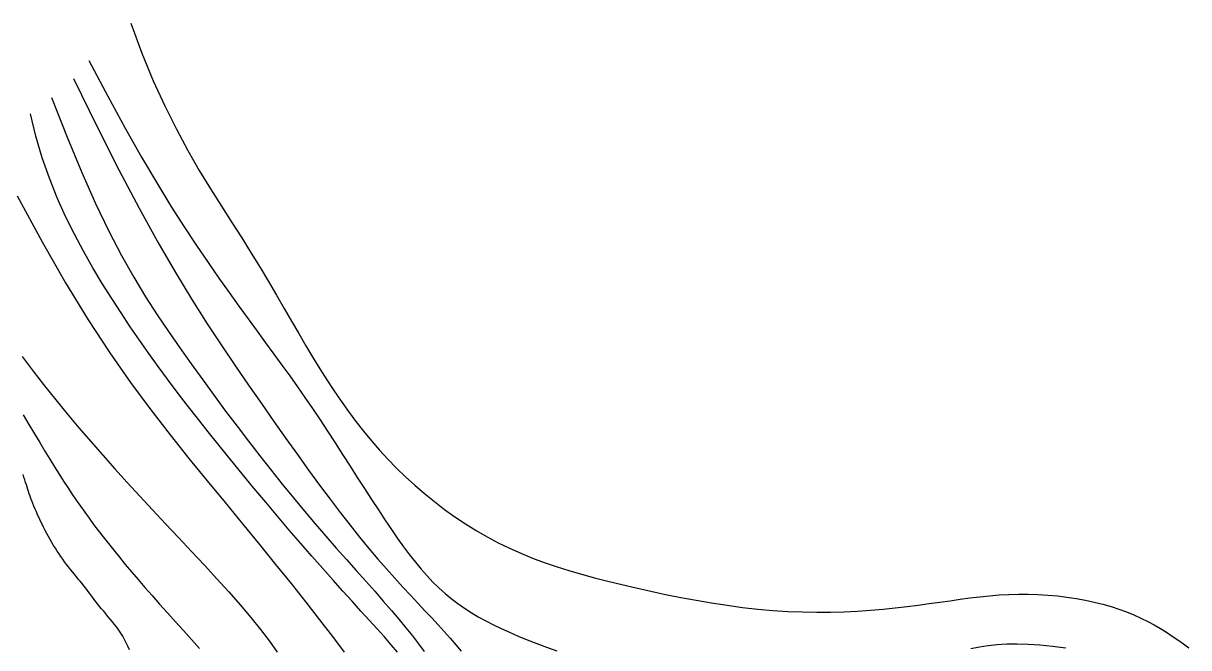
# Model space of a CAD drawing. Header units: millimetres. Extents: x 501029 to 503193, y 1805862 to 1807132.
# Drawn here: x 501779.2 to 501832.6, y 1806771.7 to 1806800.4 of the extents above; entities that cross this region are included whole.
import ezdxf

# ---------------------------------------------------------------- set-up
doc = ezdxf.new("R2010")
doc.units = ezdxf.units.MM
doc.header["$LTSCALE"] = 12
doc.header["$MEASUREMENT"] = 0
doc.layers.add('DM0', color=7, linetype='CONTINUOUS')
doc.layers.add('DM1', color=4, linetype='CONTINUOUS')

msp = doc.modelspace()

# ---------------------------------------------------------------- linework, layer by layer
at = {"layer": 'DM0'}
msp.add_lwpolyline([(501796.365, 1806771.527), (501796.078, 1806771.868), (501795.768, 1806772.225), (501795.434, 1806772.6), (501795.076, 1806772.997), (501794.694, 1806773.416), (501794.29, 1806773.861), (501793.862, 1806774.332), (501793.412, 1806774.832), (501792.939, 1806775.363), (501792.445, 1806775.926), (501791.932, 1806776.516), (501791.406, 1806777.13), (501790.87, 1806777.761), (501790.328, 1806778.405), (501789.785, 1806779.057), (501789.245, 1806779.711), (501788.712, 1806780.363), (501788.191, 1806781.008), (501787.685, 1806781.64), (501787.198, 1806782.256), (501786.728, 1806782.859), (501786.272, 1806783.454), (501785.829, 1806784.045), (501785.394, 1806784.636), (501784.967, 1806785.232), (501784.543, 1806785.838), (501784.121, 1806786.458), (501783.697, 1806787.096), (501783.27, 1806787.758), (501782.837, 1806788.446), (501782.404, 1806789.165), (501781.975, 1806789.915), (501781.555, 1806790.699), (501781.151, 1806791.518), (501780.767, 1806792.375), (501780.41, 1806793.272), (501780.084, 1806794.211), (501779.795, 1806795.193), (501779.549, 1806796.221)], dxfattribs=at)
at = {"layer": 'DM1'}
for points in [[(501784.142, 1806800.376), (501784.652, 1806799.001), (501785.173, 1806797.74), (501785.701, 1806796.582), (501786.231, 1806795.517), (501786.76, 1806794.535), (501787.283, 1806793.627), (501787.796, 1806792.782), (501788.295, 1806791.99), (501788.775, 1806791.242), (501789.232, 1806790.527), (501789.663, 1806789.838), (501790.07, 1806789.171), (501790.457, 1806788.525), (501790.824, 1806787.9), (501791.177, 1806787.295), (501791.517, 1806786.708), (501791.847, 1806786.139), (501792.171, 1806785.587), (501792.491, 1806785.05), (501792.81, 1806784.528), (501793.131, 1806784.019), (501793.456, 1806783.524), (501793.785, 1806783.041), (501794.12, 1806782.57), (501794.463, 1806782.111), (501794.814, 1806781.663), (501795.174, 1806781.225), (501795.546, 1806780.798), (501795.93, 1806780.38), (501796.328, 1806779.971), (501796.74, 1806779.571), (501797.167, 1806779.181), (501797.606, 1806778.801), (501798.058, 1806778.434), (501798.522, 1806778.079), (501798.996, 1806777.739), (501799.48, 1806777.415), (501799.973, 1806777.107), (501800.474, 1806776.817), (501800.982, 1806776.547), (501801.497, 1806776.296), (501802.02, 1806776.063), (501802.552, 1806775.847), (501803.095, 1806775.645), (501803.649, 1806775.455), (501804.217, 1806775.277), (501804.799, 1806775.107), (501805.398, 1806774.944), (501806.014, 1806774.786), (501806.649, 1806774.63), (501807.304, 1806774.477), (501807.975, 1806774.326), (501808.66, 1806774.18), (501809.356, 1806774.041), (501810.06, 1806773.91), (501810.768, 1806773.789), (501811.476, 1806773.679), (501812.183, 1806773.584), (501812.884, 1806773.504), (501813.577, 1806773.442), (501814.259, 1806773.398), (501814.928, 1806773.371), (501815.583, 1806773.361), (501816.224, 1806773.366), (501816.85, 1806773.384), (501817.46, 1806773.414), (501818.054, 1806773.453), (501818.629, 1806773.502), (501819.186, 1806773.558), (501819.724, 1806773.619), (501820.242, 1806773.685), (501820.742, 1806773.753), (501821.226, 1806773.822), (501821.698, 1806773.89), (501822.158, 1806773.955), (501822.611, 1806774.016), (501823.058, 1806774.07), (501823.501, 1806774.116), (501823.943, 1806774.152), (501824.386, 1806774.177), (501824.832, 1806774.189), (501825.28, 1806774.188), (501825.728, 1806774.173), (501826.173, 1806774.147), (501826.615, 1806774.107), (501827.051, 1806774.056), (501827.479, 1806773.992), (501827.898, 1806773.916), (501828.304, 1806773.829), (501828.698, 1806773.731), (501829.076, 1806773.622), (501829.44, 1806773.502), (501829.789, 1806773.372), (501830.125, 1806773.234), (501830.448, 1806773.088), (501830.758, 1806772.935), (501831.056, 1806772.775), (501831.343, 1806772.61), (501831.619, 1806772.44), (501831.885, 1806772.266), (501832.142, 1806772.089), (501832.391, 1806771.908), (501832.636, 1806771.722)], [(501782.222, 1806798.67), (501783.086, 1806797.032), (501783.89, 1806795.559), (501784.638, 1806794.237), (501785.335, 1806793.052), (501785.983, 1806791.989), (501786.589, 1806791.035), (501787.154, 1806790.176), (501787.684, 1806789.397), (501788.182, 1806788.684), (501788.653, 1806788.024), (501789.1, 1806787.403), (501789.526, 1806786.816), (501789.933, 1806786.257), (501790.324, 1806785.721), (501790.702, 1806785.203), (501791.069, 1806784.697), (501791.426, 1806784.199), (501791.778, 1806783.704), (501792.126, 1806783.206), (501792.472, 1806782.701), (501792.819, 1806782.184), (501793.165, 1806781.658), (501793.511, 1806781.128), (501793.854, 1806780.595), (501794.193, 1806780.066), (501794.527, 1806779.543), (501794.856, 1806779.03), (501795.177, 1806778.531), (501795.49, 1806778.05), (501795.794, 1806777.591), (501796.087, 1806777.156), (501796.372, 1806776.746), (501796.649, 1806776.36), (501796.922, 1806775.995), (501797.191, 1806775.652), (501797.458, 1806775.33), (501797.725, 1806775.026), (501797.995, 1806774.741), (501798.268, 1806774.472), (501798.547, 1806774.22), (501798.834, 1806773.982), (501799.128, 1806773.758), (501799.433, 1806773.545), (501799.747, 1806773.343), (501800.073, 1806773.151), (501800.411, 1806772.965), (501800.762, 1806772.786), (501801.128, 1806772.61), (501801.508, 1806772.438), (501801.905, 1806772.268), (501802.319, 1806772.098), (501802.75, 1806771.928), (501803.2, 1806771.76), (501803.668, 1806771.593)], [(501781.517, 1806797.846), (501782.599, 1806795.629), (501783.6, 1806793.654), (501784.528, 1806791.899), (501785.39, 1806790.338), (501786.193, 1806788.95), (501786.942, 1806787.71), (501787.645, 1806786.596), (501788.309, 1806785.583), (501788.941, 1806784.649), (501789.546, 1806783.77), (501790.132, 1806782.927), (501790.699, 1806782.115), (501791.248, 1806781.336), (501791.78, 1806780.589), (501792.294, 1806779.874), (501792.793, 1806779.192), (501793.275, 1806778.544), (501793.742, 1806777.928), (501794.194, 1806777.346), (501794.632, 1806776.798), (501795.056, 1806776.283), (501795.466, 1806775.8), (501795.862, 1806775.346), (501796.243, 1806774.919), (501796.611, 1806774.516), (501796.964, 1806774.135), (501797.303, 1806773.773), (501797.627, 1806773.428), (501797.936, 1806773.097), (501798.231, 1806772.779), (501798.511, 1806772.47), (501798.779, 1806772.168), (501799.037, 1806771.87), (501799.288, 1806771.575)], [(501780.509, 1806796.977), (501781.222, 1806795.147), (501781.894, 1806793.53), (501782.531, 1806792.102), (501783.138, 1806790.841), (501783.718, 1806789.724), (501784.277, 1806788.727), (501784.82, 1806787.828), (501785.351, 1806787.004), (501785.874, 1806786.23), (501786.395, 1806785.486), (501786.917, 1806784.75), (501787.441, 1806784.021), (501787.965, 1806783.301), (501788.489, 1806782.59), (501789.013, 1806781.89), (501789.535, 1806781.202), (501790.055, 1806780.528), (501790.573, 1806779.87), (501791.086, 1806779.228), (501791.596, 1806778.605), (501792.1, 1806778), (501792.598, 1806777.415), (501793.086, 1806776.85), (501793.564, 1806776.305), (501794.028, 1806775.779), (501794.478, 1806775.272), (501794.911, 1806774.786), (501795.325, 1806774.319), (501795.718, 1806773.871), (501796.089, 1806773.444), (501796.435, 1806773.036), (501796.757, 1806772.646), (501797.058, 1806772.271), (501797.337, 1806771.911), (501797.597, 1806771.562)], [(501778.942, 1806792.465), (501780.073, 1806790.357), (501781.154, 1806788.47), (501782.189, 1806786.78), (501783.182, 1806785.262), (501784.137, 1806783.891), (501785.057, 1806782.643), (501785.947, 1806781.493), (501786.81, 1806780.417), (501787.65, 1806779.389), (501788.469, 1806778.389), (501789.266, 1806777.416), (501790.037, 1806776.471), (501790.779, 1806775.556), (501791.488, 1806774.674), (501792.161, 1806773.828), (501792.795, 1806773.018), (501793.386, 1806772.249), (501793.93, 1806771.521)], [(501779.159, 1806785.088), (501779.666, 1806784.411), (501780.18, 1806783.748), (501780.7, 1806783.096), (501781.228, 1806782.453), (501781.763, 1806781.817), (501782.305, 1806781.186), (501782.856, 1806780.56), (501783.414, 1806779.935), (501783.982, 1806779.311), (501784.558, 1806778.684), (501785.144, 1806778.055), (501785.738, 1806777.42), (501786.335, 1806776.784), (501786.93, 1806776.15), (501787.516, 1806775.52), (501788.087, 1806774.898), (501788.636, 1806774.289), (501789.158, 1806773.694), (501789.646, 1806773.118), (501790.095, 1806772.563), (501790.498, 1806772.034), (501790.85, 1806771.533)], [(501779.204, 1806782.421), (501779.472, 1806781.977), (501779.728, 1806781.549), (501779.973, 1806781.138), (501780.208, 1806780.746), (501780.432, 1806780.374), (501780.647, 1806780.024), (501780.854, 1806779.693), (501781.054, 1806779.377), (501781.251, 1806779.076), (501781.445, 1806778.785), (501781.638, 1806778.502), (501781.832, 1806778.223), (501782.029, 1806777.947), (501782.231, 1806777.671), (501782.439, 1806777.391), (501782.655, 1806777.105), (501782.881, 1806776.813), (501783.117, 1806776.512), (501783.363, 1806776.203), (501783.622, 1806775.884), (501783.892, 1806775.556), (501784.177, 1806775.216), (501784.475, 1806774.865), (501784.789, 1806774.501), (501785.119, 1806774.124), (501785.465, 1806773.734), (501785.823, 1806773.333), (501786.19, 1806772.926), (501786.56, 1806772.516), (501786.931, 1806772.107), (501787.296, 1806771.703)], [(501784.078, 1806771.639), (501784.005, 1806771.803), (501783.931, 1806771.96), (501783.854, 1806772.112), (501783.773, 1806772.258), (501783.686, 1806772.399), (501783.595, 1806772.537), (501783.499, 1806772.67), (501783.4, 1806772.8), (501783.3, 1806772.926), (501783.198, 1806773.049), (501783.097, 1806773.169), (501782.997, 1806773.286), (501782.9, 1806773.401), (501782.806, 1806773.513), (501782.716, 1806773.624), (501782.63, 1806773.732), (501782.547, 1806773.839), (501782.467, 1806773.945), (501782.388, 1806774.05), (501782.31, 1806774.154), (501782.233, 1806774.257), (501782.155, 1806774.361), (501782.075, 1806774.464), (501781.994, 1806774.568), (501781.911, 1806774.672), (501781.826, 1806774.778), (501781.738, 1806774.884), (501781.65, 1806774.991), (501781.56, 1806775.1), (501781.47, 1806775.21), (501781.38, 1806775.322), (501781.29, 1806775.435), (501781.2, 1806775.551), (501781.111, 1806775.669), (501781.024, 1806775.789), (501780.938, 1806775.912), (501780.853, 1806776.036), (501780.769, 1806776.163), (501780.687, 1806776.293), (501780.606, 1806776.424), (501780.526, 1806776.558), (501780.448, 1806776.694), (501780.37, 1806776.832), (501780.294, 1806776.972), (501780.219, 1806777.114), (501780.146, 1806777.257), (501780.075, 1806777.4), (501780.005, 1806777.544), (501779.938, 1806777.685), (501779.874, 1806777.825), (501779.814, 1806777.962), (501779.756, 1806778.095), (501779.702, 1806778.223), (501779.653, 1806778.346), (501779.608, 1806778.463), (501779.566, 1806778.575), (501779.528, 1806778.683), (501779.491, 1806778.788), (501779.457, 1806778.892), (501779.423, 1806778.995), (501779.39, 1806779.099), (501779.356, 1806779.206), (501779.321, 1806779.315), (501779.285, 1806779.429), (501779.245, 1806779.549), (501779.204, 1806779.673)], [(501822.655, 1806771.695), (501823.044, 1806771.774), (501823.445, 1806771.836), (501823.864, 1806771.881), (501824.306, 1806771.907), (501824.775, 1806771.913), (501825.278, 1806771.898), (501825.817, 1806771.862), (501826.392, 1806771.805), (501827.002, 1806771.729)]]:
    msp.add_lwpolyline(points, dxfattribs=at)

doc.saveas('drawing.dxf')
